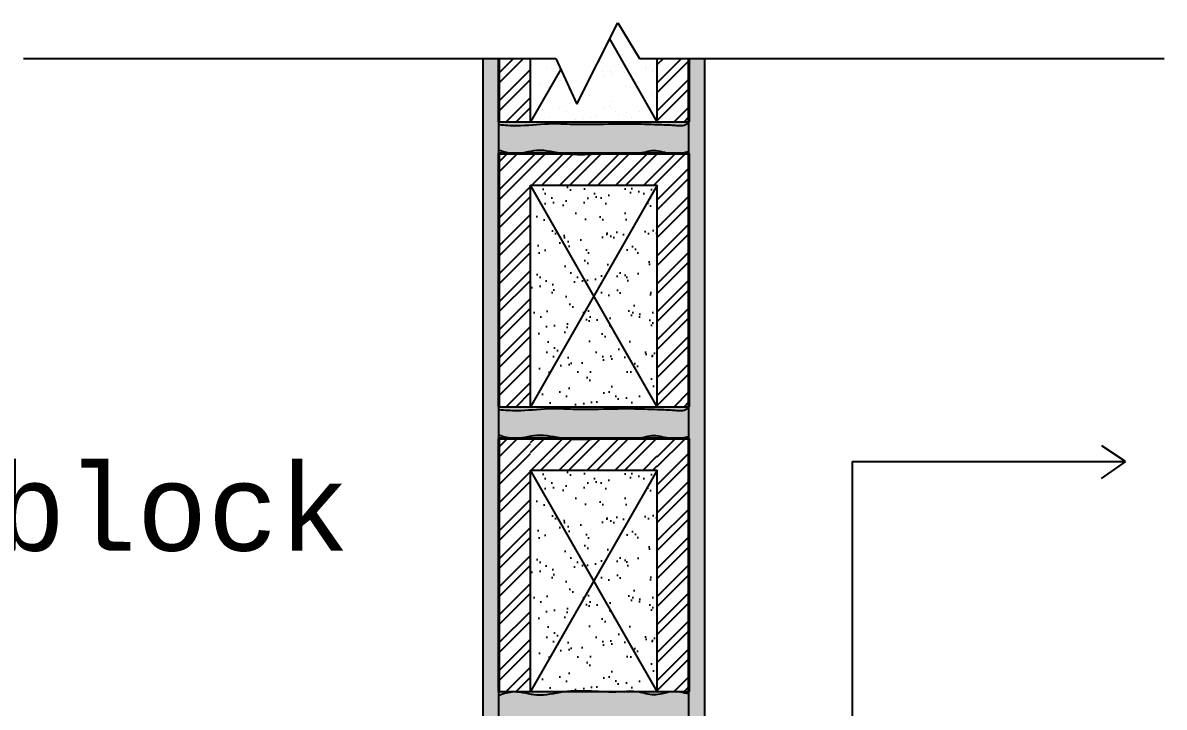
# Model space of a CAD drawing. Header units: inches. Extents: x 8351 to 42256, y 21052 to 33437.
# Drawn here: x 8618.28 to 8654.3, y 24239.82 to 24261.44 of the extents above; entities that cross this region are included whole.
import ezdxf

# ---------------------------------------------------------------- set-up
doc = ezdxf.new("R2010")
doc.units = ezdxf.units.IN
doc.header["$MEASUREMENT"] = 0
doc.layers.add('A-ANNO-TEXT', color=2, linetype='Continuous')
doc.styles.get("Standard").update_dxf_attribs({"font": 'consolab.ttf', "height": 11})
pattern_1 = [(45, (-148125.4091516336, 22457.81141685488), (-0.4419417382415922, 0.4419417382415922), []), (45, (-148125.4091516336, 22458.12391685488), (-0.4419417382415922, 0.4419417382415922), [])]

msp = doc.modelspace()

# ---------------------------------------------------------------- hatches: boundary and pattern name
h = msp.add_hatch()
h.set_pattern_fill('ESCHER', color=8, scale=0.2, style=0)
h.set_pattern_definition([(59.99999999999999, (-148085.54537454, 22440.20745969683), (-0.2399999999062395, -5.413260950604126e-11), [0.22, -0.02]), (180, (-148085.54537454, 22440.20745969683), (0.12, -0.2078460968), [0.22, -0.02]), (300.0000000000001, (-148085.54537454, 22440.20745969683), (0.2399999999062395, -5.413260950604126e-11), [0.22, -0.02]), (59.99999999999999, (-148085.5253745395, 22440.20745969683), (-0.2399999999062395, -5.413260950604126e-11), [0.04000000000000001, -0.2]), (300.0000000000001, (-148085.5253745395, 22440.20745969683), (0.2399999999062395, -5.413260950604126e-11), [0.04000000000000001, -0.2]), (59.99999999999999, (-148085.5553745397, 22440.22478020497), (-0.2399999999062395, -5.413260950604126e-11), [0.04000000000000001, -0.2]), (180, (-148085.5553745397, 22440.22478020497), (0.12, -0.2078460968), [0.04000000000000001, -0.2]), (300.0000000000001, (-148085.5553745397, 22440.19013918869), (0.2399999999062395, -5.413260950604126e-11), [0.04000000000000001, -0.2]), (180, (-148085.5553745397, 22440.19013918869), (0.12, -0.2078460968), [0.04000000000000001, -0.2]), (59.99999999999999, (-148085.62537454, 22440.20745969683), (-0.2399999999062395, -5.413260950604126e-11), [0.04000000000000001, -0.2]), (300.0000000000001, (-148085.62537454, 22440.20745969683), (0.2399999999062395, -5.413260950604126e-11), [0.04000000000000001, -0.2]), (59.99999999999999, (-148085.5053745399, 22440.13817766475), (-0.2399999999062395, -5.413260950604126e-11), [0.04000000000000001, -0.2]), (180, (-148085.5053745399, 22440.13817766475), (0.12, -0.2078460968), [0.04000000000000001, -0.2]), (300.0000000000001, (-148085.5053745399, 22440.27674172891), (0.2399999999062395, -5.413260950604126e-11), [0.04000000000000001, -0.2]), (180, (-148085.5053745399, 22440.27674172891), (0.12, -0.2078460968), [0.04000000000000001, -0.2]), (0, (-148085.5053745399, 22440.24210071311), (-0.12, 0.2078460968), [0.14, -0.1]), (0, (-148085.5053745399, 22440.17281868056), (-0.12, 0.2078460968), [0.14, -0.1]), (120, (-148085.5353745393, 22440.25942122078), (-0.2399999999062395, 5.413269832388323e-11), [0.139999999999998, -0.09999999999999902]), (120, (-148085.5953745398, 22440.22478020497), (-0.2399999999062395, 5.413269832388323e-11), [0.139999999999998, -0.09999999999999902]), (240, (-148085.5953745398, 22440.19013918869), (0.1199999999062394, -0.2078460968541327), [0.14, -0.1]), (240, (-148085.5353745393, 22440.15549817242), (0.1199999999062394, -0.2078460968541327), [0.14, -0.1])])
h.paths.add_polyline_path([(8633.302928556432, 24260.31267408634), (8632.802928556432, 24260.31267408634), (8632.802928556432, 24230.31267408634), (8633.302928556432, 24230.31267408634)])
h.paths.add_polyline_path([(8639.802928556432, 24260.31267408634), (8639.302928556432, 24260.31267408634), (8639.302928556432, 24230.31267408634), (8639.802928556432, 24230.31267408634)])
h = msp.add_hatch()
h.set_pattern_fill('ESCHER', color=8, scale=0.2, style=0)
h.set_pattern_definition([(59.99999999999999, (-148085.54537454, 22467.20745969683), (-0.2399999999062395, -5.413260950604126e-11), [0.22, -0.02]), (180, (-148085.54537454, 22467.20745969683), (0.12, -0.2078460968), [0.22, -0.02]), (300.0000000000001, (-148085.54537454, 22467.20745969683), (0.2399999999062395, -5.413260950604126e-11), [0.22, -0.02]), (59.99999999999999, (-148085.5253745395, 22467.20745969683), (-0.2399999999062395, -5.413260950604126e-11), [0.04000000000000001, -0.2]), (300.0000000000001, (-148085.5253745395, 22467.20745969683), (0.2399999999062395, -5.413260950604126e-11), [0.04000000000000001, -0.2]), (59.99999999999999, (-148085.5553745397, 22467.22478020497), (-0.2399999999062395, -5.413260950604126e-11), [0.04000000000000001, -0.2]), (180, (-148085.5553745397, 22467.22478020497), (0.12, -0.2078460968), [0.04000000000000001, -0.2]), (300.0000000000001, (-148085.5553745397, 22467.19013918869), (0.2399999999062395, -5.413260950604126e-11), [0.04000000000000001, -0.2]), (180, (-148085.5553745397, 22467.19013918869), (0.12, -0.2078460968), [0.04000000000000001, -0.2]), (59.99999999999999, (-148085.62537454, 22467.20745969683), (-0.2399999999062395, -5.413260950604126e-11), [0.04000000000000001, -0.2]), (300.0000000000001, (-148085.62537454, 22467.20745969683), (0.2399999999062395, -5.413260950604126e-11), [0.04000000000000001, -0.2]), (59.99999999999999, (-148085.5053745399, 22467.13817766475), (-0.2399999999062395, -5.413260950604126e-11), [0.04000000000000001, -0.2]), (180, (-148085.5053745399, 22467.13817766475), (0.12, -0.2078460968), [0.04000000000000001, -0.2]), (300.0000000000001, (-148085.5053745399, 22467.27674172891), (0.2399999999062395, -5.413260950604126e-11), [0.04000000000000001, -0.2]), (180, (-148085.5053745399, 22467.27674172891), (0.12, -0.2078460968), [0.04000000000000001, -0.2]), (0, (-148085.5053745399, 22467.24210071311), (-0.12, 0.2078460968), [0.14, -0.1]), (0, (-148085.5053745399, 22467.17281868056), (-0.12, 0.2078460968), [0.14, -0.1]), (120, (-148085.5353745393, 22467.25942122078), (-0.2399999999062395, 5.413269832388323e-11), [0.139999999999998, -0.09999999999999899]), (120, (-148085.5953745398, 22467.22478020497), (-0.2399999999062395, 5.413269832388323e-11), [0.139999999999998, -0.09999999999999899]), (240, (-148085.5953745398, 22467.19013918869), (0.1199999999062394, -0.2078460968541327), [0.14, -0.1]), (240, (-148085.5353745393, 22467.15549817242), (0.1199999999062394, -0.2078460968541327), [0.14, -0.1])])
edge = h.paths.add_edge_path()
edge.add_spline(control_points=[(8639.302928556432, 24258.31267408634), (8639.281705554318, 24258.28932566082), (8639.173182869074, 24258.16993473729), (8638.786580616352, 24258.21473368935), (8638.226811692793, 24258.22728386082), (8637.571102645923, 24258.25820886742), (8636.685156375845, 24258.2451054843), (8635.812638427806, 24258.22282885786), (8634.794416052033, 24258.27924691074), (8634.013331668195, 24258.1668451771), (8633.491793174971, 24258.20802554561), (8633.302928556432, 24258.22293818303)], knot_values=[0, 0, 0, 0, 0.09269881097107557, 0.4740104074243838, 1.017993143595406, 1.851571663378173, 2.411219109026905, 3.683532794642607, 4.466243239001887, 5.465456502621301, 6.032726868925216, 6.032726868925216, 6.032726868925216, 6.032726868925216], degree=3, periodic=0)
edge.add_line((8633.302928556432, 24258.22293818303), (8633.302928556432, 24257.42119446609))
edge.add_spline(control_points=[(8633.302928556432, 24257.42119446609), (8633.461883490649, 24257.36980908204), (8633.620838423934, 24257.31842369799), (8633.781363836233, 24257.31267408634)], knot_values=[0, 0, 0, 0, 0.4905884110814394, 0.4905884110814394, 0.4905884110814394, 0.4905884110890959], degree=3, periodic=0)
edge.add_spline(control_points=[(8633.781363836233, 24257.31267408634), (8634.018463411112, 24257.30418178326), (8634.54414026693, 24257.5032104587), (8635.067437919532, 24257.3512977192), (8635.352205515583, 24257.31267408634)], knot_values=[0.4905884110814394, 0.4905884110814394, 0.4905884110814394, 0.4905884110890959, 1.21519831769307, 2.074247133455103, 2.07424713345554, 2.07424713345554, 2.07424713345554], degree=3, periodic=0)
edge.add_line((8635.352205515583, 24257.31267408634), (8636.683738188562, 24257.31267408634))
edge.add_spline(control_points=[(8636.683738189493, 24257.31267408634), (8636.825203446415, 24257.31726034664), (8636.9668152367, 24257.31871654492), (8637.10855017018, 24257.31267408634)], knot_values=[3.407322677643481, 3.407322677643481, 3.407322677643481, 3.407322677643481, 3.830591787237537, 3.830591787245581, 3.830591787245581, 3.830591787245581], degree=3, periodic=0)
edge.add_line((8637.10855017018, 24257.31267408634), (8637.708155741659, 24257.31267408634))
edge.add_spline(control_points=[(8637.708155741659, 24257.31267408634), (8637.86987020329, 24257.33897414643), (8638.207778350194, 24257.47363601185), (8638.549012677488, 24257.33177487532), (8638.729983569798, 24257.31267408634)], knot_values=[4.430197358948973, 4.430197358950231, 4.430197358950231, 4.430197358950231, 4.920430728048533, 5.468446856193365, 5.468446856193365, 5.468446856193365, 5.46844685649766], degree=3, periodic=0)
edge.add_line((8638.729983569798, 24257.31267408634), (8638.942532509309, 24257.31267408634))
edge.add_spline(control_points=[(8638.942532509309, 24257.31267408634), (8639.062507462431, 24257.32351396818), (8639.182718009431, 24257.34966598338), (8639.302928556432, 24257.37581799904)], knot_values=[5.682645937467131, 5.682645937467131, 5.682645937467131, 5.682645937467131, 6.044860867008448, 6.044860867008448, 6.044860867008448, 6.044860867008448], degree=3, periodic=0)
edge.add_line((8639.302928556432, 24257.37581799904), (8639.302928556432, 24258.31267408634))
h = msp.add_hatch(color=7)
edge = h.paths.add_edge_path()
edge.add_line((8639.302928556432, 24258.31267408634), (8633.302928556432, 24258.31267408634))
edge.add_line((8633.302928556432, 24258.31267408634), (8633.302928556432, 24258.22293818303))
edge.add_spline(control_points=[(8633.302928556432, 24258.22293818303), (8633.491793174971, 24258.20802554561), (8634.013331668195, 24258.1668451771), (8634.794416052033, 24258.27924691074), (8635.812638427806, 24258.22282885786), (8636.685156375845, 24258.2451054843), (8637.571102645923, 24258.25820886742), (8638.226811692793, 24258.22728386082), (8638.786580616352, 24258.21473368935), (8639.173182869074, 24258.16993473729), (8639.281705554318, 24258.28932566082), (8639.302928556432, 24258.31267408634)], knot_values=[0, 0, 0, 0, 0.5672703663039161, 1.56648362992333, 2.349194074282609, 3.621507759898311, 4.181155205547044, 5.01473372532981, 5.558716461500833, 5.940028057954141, 6.032726868925216, 6.032726868925216, 6.032726868925216, 6.032726868925216], degree=3, periodic=0)
edge = h.paths.add_edge_path()
edge.add_spline(control_points=[(8635.352205515583, 24257.31267408634), (8635.067437919532, 24257.3512977192), (8634.54414026693, 24257.5032104587), (8634.018463411112, 24257.30418178326), (8633.781363836233, 24257.31267408634)], knot_values=[0.4905884110814394, 0.4905884110814394, 0.4905884110814394, 0.4905884110818768, 1.34963722684391, 2.074247133447884, 2.07424713345554, 2.07424713345554, 2.07424713345554], degree=3, periodic=0)
edge.add_line((8633.781363836233, 24257.31267408634), (8635.352205516514, 24257.31267408634))
edge = h.paths.add_edge_path()
edge.add_spline(control_points=[(8633.781363836233, 24257.31267408634), (8633.620838423934, 24257.31842369799), (8633.461883490649, 24257.36980908204), (8633.302928556432, 24257.42119446609)], knot_values=[0, 7.656486555873698e-12, 7.656486555873698e-12, 7.656486555873698e-12, 0.4905884110890959, 0.4905884110890959, 0.4905884110890959, 0.4905884110890959], degree=3, periodic=0)
edge.add_line((8633.302928556432, 24257.42119446609), (8633.302928556432, 24257.31267408634))
edge.add_line((8633.302928556432, 24257.31267408634), (8633.781363835302, 24257.31267408634))
edge = h.paths.add_edge_path()
edge.add_spline(control_points=[(8638.729983569798, 24257.31267408634), (8638.549012677488, 24257.33177487532), (8638.207778350194, 24257.47363601185), (8637.86987020329, 24257.33897414643), (8637.708155741659, 24257.31267408634)], knot_values=[4.430197358948973, 4.430197359253269, 4.430197359253269, 4.430197359253269, 4.978213487398101, 5.468446856496403, 5.468446856496403, 5.468446856496403, 5.46844685649766], degree=3, periodic=0)
edge.add_line((8637.708155741659, 24257.31267408634), (8638.729983569798, 24257.31267408634))
edge = h.paths.add_edge_path()
edge.add_spline(control_points=[(8639.302928556432, 24257.37581799904), (8639.182718009431, 24257.34966598338), (8639.062507462431, 24257.32351396818), (8638.942532509309, 24257.31267408634)], knot_values=[5.682645937467131, 5.682645937467131, 5.682645937467131, 5.682645937467131, 6.044860867008448, 6.044860867008448, 6.044860867008448, 6.044860867008448], degree=3, periodic=0)
edge.add_line((8638.942532509309, 24257.31267408634), (8639.302928556432, 24257.31267408634))
edge.add_line((8639.302928556432, 24257.31267408634), (8639.302928556432, 24257.37581799904))
h = msp.add_hatch()
h.set_pattern_fill('STEEL', color=1, scale=5, style=0)
h.set_pattern_definition(pattern_1)
h.paths.add_polyline_path([(8638.302928556432, 24249.31267408634), (8639.302928556432, 24249.31267408634), (8639.302928556432, 24257.31267408634), (8638.302928556432, 24257.31267408634)])
h.paths.add_polyline_path([(8634.302928556432, 24257.31267408634), (8633.302928556432, 24257.31267408634), (8633.302928556432, 24249.31267408634), (8634.302928556432, 24249.31267408634)])
h = msp.add_hatch()
h.set_pattern_fill('STEEL', color=1, scale=5, style=0)
h.set_pattern_definition(pattern_1)
h.paths.add_polyline_path([(8638.302928556432, 24256.31267408634), (8638.302928556432, 24257.31267408634), (8634.302928556432, 24257.31267408634), (8634.302928556432, 24256.31267408634)])
h = msp.add_hatch()
h.set_pattern_fill('AR-SAND', color=8, scale=0.5, style=0)
h.set_pattern_definition([(37.50000000000001, (-148125.4091516336, 22457.81141685488), (-0.03149667905480408, 0.9634118845065793), [0, -0.76, 0, -0.85, 0, -0.8125]), (7.499999999999999, (-148125.4091516336, 22457.81141685488), (0.8848883526338636, 1.41107303261487), [0, -0.41, 0, -0.685, 0, -0.2625]), (327.5, (-148126.0241516329, 22457.81141685488), (1.557070930875748, 0.002829526768482249), [0, -0.25, 0, -0.9, 0, -1.175]), (317.5, (-148126.0241516329, 22457.81141685488), (1.503063302286147, 0.4388377824671246), [0, -0.125, 0, -0.59, 0, -0.675])])
h.paths.add_polyline_path([(8634.302928556432, 24249.31267408634), (8638.302928556432, 24249.31267408634), (8638.302928556432, 24256.31267408634), (8634.302928556432, 24256.31267408634)])
h = msp.add_hatch()
h.set_pattern_fill('ESCHER', color=8, scale=0.2, style=0)
h.set_pattern_definition([(59.99999999999999, (-148085.54537454, 22458.20745969683), (-0.2399999999062395, -5.413260950604126e-11), [0.22, -0.02]), (180, (-148085.54537454, 22458.20745969683), (0.12, -0.2078460968), [0.22, -0.02]), (300.0000000000001, (-148085.54537454, 22458.20745969683), (0.2399999999062395, -5.413260950604126e-11), [0.22, -0.02]), (59.99999999999999, (-148085.5253745395, 22458.20745969683), (-0.2399999999062395, -5.413260950604126e-11), [0.04000000000000001, -0.2]), (300.0000000000001, (-148085.5253745395, 22458.20745969683), (0.2399999999062395, -5.413260950604126e-11), [0.04000000000000001, -0.2]), (59.99999999999999, (-148085.5553745397, 22458.22478020497), (-0.2399999999062395, -5.413260950604126e-11), [0.04000000000000001, -0.2]), (180, (-148085.5553745397, 22458.22478020497), (0.12, -0.2078460968), [0.04000000000000001, -0.2]), (300.0000000000001, (-148085.5553745397, 22458.19013918869), (0.2399999999062395, -5.413260950604126e-11), [0.04000000000000001, -0.2]), (180, (-148085.5553745397, 22458.19013918869), (0.12, -0.2078460968), [0.04000000000000001, -0.2]), (59.99999999999999, (-148085.62537454, 22458.20745969683), (-0.2399999999062395, -5.413260950604126e-11), [0.04000000000000001, -0.2]), (300.0000000000001, (-148085.62537454, 22458.20745969683), (0.2399999999062395, -5.413260950604126e-11), [0.04000000000000001, -0.2]), (59.99999999999999, (-148085.5053745399, 22458.13817766475), (-0.2399999999062395, -5.413260950604126e-11), [0.04000000000000001, -0.2]), (180, (-148085.5053745399, 22458.13817766475), (0.12, -0.2078460968), [0.04000000000000001, -0.2]), (300.0000000000001, (-148085.5053745399, 22458.27674172891), (0.2399999999062395, -5.413260950604126e-11), [0.04000000000000001, -0.2]), (180, (-148085.5053745399, 22458.27674172891), (0.12, -0.2078460968), [0.04000000000000001, -0.2]), (0, (-148085.5053745399, 22458.24210071311), (-0.12, 0.2078460968), [0.14, -0.1]), (0, (-148085.5053745399, 22458.17281868056), (-0.12, 0.2078460968), [0.14, -0.1]), (120, (-148085.5353745393, 22458.25942122078), (-0.2399999999062395, 5.413269832388323e-11), [0.139999999999998, -0.099999999999999]), (120, (-148085.5953745398, 22458.22478020497), (-0.2399999999062395, 5.413269832388323e-11), [0.139999999999998, -0.099999999999999]), (240, (-148085.5953745398, 22458.19013918869), (0.1199999999062394, -0.2078460968541327), [0.14, -0.1]), (240, (-148085.5353745393, 22458.15549817242), (0.1199999999062394, -0.2078460968541327), [0.14, -0.1])])
edge = h.paths.add_edge_path()
edge.add_spline(control_points=[(8639.302928556432, 24249.31267408634), (8639.281705554318, 24249.28932566082), (8639.173182869074, 24249.16993473729), (8638.786580616352, 24249.21473368935), (8638.226811692793, 24249.22728386082), (8637.571102645923, 24249.25820886742), (8636.685156375845, 24249.2451054843), (8635.812638427806, 24249.22282885786), (8634.794416052033, 24249.27924691074), (8634.013331668195, 24249.1668451771), (8633.491793174971, 24249.20802554561), (8633.302928556432, 24249.22293818303)], knot_values=[0, 0, 0, 0, 0.09269881097107557, 0.4740104074243838, 1.017993143595406, 1.851571663378173, 2.411219109026905, 3.683532794642607, 4.466243239001887, 5.465456502621301, 6.032726868925216, 6.032726868925216, 6.032726868925216, 6.032726868925216], degree=3, periodic=0)
edge.add_line((8633.302928556432, 24249.22293818303), (8633.302928556432, 24248.42119446609))
edge.add_spline(control_points=[(8633.302928556432, 24248.42119446609), (8633.461883490649, 24248.36980908204), (8633.620838423934, 24248.31842369799), (8633.781363836233, 24248.31267408634)], knot_values=[0, 0, 0, 0, 0.4905884110814394, 0.4905884110814394, 0.4905884110814394, 0.4905884110890959], degree=3, periodic=0)
edge.add_spline(control_points=[(8633.781363836233, 24248.31267408634), (8634.018463411112, 24248.30418178326), (8634.54414026693, 24248.5032104587), (8635.067437919532, 24248.3512977192), (8635.352205515583, 24248.31267408634)], knot_values=[0.4905884110814394, 0.4905884110814394, 0.4905884110814394, 0.4905884110890959, 1.21519831769307, 2.074247133455103, 2.07424713345554, 2.07424713345554, 2.07424713345554], degree=3, periodic=0)
edge.add_line((8635.352205515583, 24248.31267408634), (8636.683738188562, 24248.31267408634))
edge.add_spline(control_points=[(8636.683738189493, 24248.31267408634), (8636.825203446415, 24248.31726034664), (8636.9668152367, 24248.31871654492), (8637.10855017018, 24248.31267408634)], knot_values=[3.407322677643481, 3.407322677643481, 3.407322677643481, 3.407322677643481, 3.830591787237537, 3.830591787245581, 3.830591787245581, 3.830591787245581], degree=3, periodic=0)
edge.add_line((8637.10855017018, 24248.31267408634), (8637.708155741659, 24248.31267408634))
edge.add_spline(control_points=[(8637.708155741659, 24248.31267408634), (8637.86987020329, 24248.33897414643), (8638.207778350194, 24248.47363601185), (8638.549012677488, 24248.33177487532), (8638.729983569798, 24248.31267408634)], knot_values=[4.430197358948973, 4.430197358950231, 4.430197358950231, 4.430197358950231, 4.920430728048533, 5.468446856193365, 5.468446856193365, 5.468446856193365, 5.46844685649766], degree=3, periodic=0)
edge.add_line((8638.729983569798, 24248.31267408634), (8638.942532509309, 24248.31267408634))
edge.add_spline(control_points=[(8638.942532509309, 24248.31267408634), (8639.062507462431, 24248.32351396818), (8639.182718009431, 24248.34966598338), (8639.302928556432, 24248.37581799904)], knot_values=[5.682645937467131, 5.682645937467131, 5.682645937467131, 5.682645937467131, 6.044860867008448, 6.044860867008448, 6.044860867008448, 6.044860867008448], degree=3, periodic=0)
edge.add_line((8639.302928556432, 24248.37581799904), (8639.302928556432, 24249.31267408634))
h = msp.add_hatch(color=7)
edge = h.paths.add_edge_path()
edge.add_line((8639.302928556432, 24249.31267408634), (8633.302928556432, 24249.31267408634))
edge.add_line((8633.302928556432, 24249.31267408634), (8633.302928556432, 24249.22293818303))
edge.add_spline(control_points=[(8633.302928556432, 24249.22293818303), (8633.491793174971, 24249.20802554561), (8634.013331668195, 24249.1668451771), (8634.794416052033, 24249.27924691074), (8635.812638427806, 24249.22282885786), (8636.685156375845, 24249.2451054843), (8637.571102645923, 24249.25820886742), (8638.226811692793, 24249.22728386082), (8638.786580616352, 24249.21473368935), (8639.173182869074, 24249.16993473729), (8639.281705554318, 24249.28932566082), (8639.302928556432, 24249.31267408634)], knot_values=[0, 0, 0, 0, 0.5672703663039161, 1.56648362992333, 2.349194074282609, 3.621507759898311, 4.181155205547044, 5.01473372532981, 5.558716461500833, 5.940028057954141, 6.032726868925216, 6.032726868925216, 6.032726868925216, 6.032726868925216], degree=3, periodic=0)
edge = h.paths.add_edge_path()
edge.add_spline(control_points=[(8635.352205515583, 24248.31267408634), (8635.067437919532, 24248.3512977192), (8634.54414026693, 24248.5032104587), (8634.018463411112, 24248.30418178326), (8633.781363836233, 24248.31267408634)], knot_values=[0.4905884110814394, 0.4905884110814394, 0.4905884110814394, 0.4905884110818768, 1.34963722684391, 2.074247133447884, 2.07424713345554, 2.07424713345554, 2.07424713345554], degree=3, periodic=0)
edge.add_line((8633.781363836233, 24248.31267408634), (8635.352205516514, 24248.31267408634))
edge = h.paths.add_edge_path()
edge.add_spline(control_points=[(8633.781363836233, 24248.31267408634), (8633.620838423934, 24248.31842369799), (8633.461883490649, 24248.36980908204), (8633.302928556432, 24248.42119446609)], knot_values=[0, 7.656486555873698e-12, 7.656486555873698e-12, 7.656486555873698e-12, 0.4905884110890959, 0.4905884110890959, 0.4905884110890959, 0.4905884110890959], degree=3, periodic=0)
edge.add_line((8633.302928556432, 24248.42119446609), (8633.302928556432, 24248.31267408634))
edge.add_line((8633.302928556432, 24248.31267408634), (8633.781363835302, 24248.31267408634))
edge = h.paths.add_edge_path()
edge.add_spline(control_points=[(8638.729983569798, 24248.31267408634), (8638.549012677488, 24248.33177487532), (8638.207778350194, 24248.47363601185), (8637.86987020329, 24248.33897414643), (8637.708155741659, 24248.31267408634)], knot_values=[4.430197358948973, 4.430197359253269, 4.430197359253269, 4.430197359253269, 4.978213487398101, 5.468446856496403, 5.468446856496403, 5.468446856496403, 5.46844685649766], degree=3, periodic=0)
edge.add_line((8637.708155741659, 24248.31267408634), (8638.729983569798, 24248.31267408634))
edge = h.paths.add_edge_path()
edge.add_spline(control_points=[(8639.302928556432, 24248.37581799904), (8639.182718009431, 24248.34966598338), (8639.062507462431, 24248.32351396818), (8638.942532509309, 24248.31267408634)], knot_values=[5.682645937467131, 5.682645937467131, 5.682645937467131, 5.682645937467131, 6.044860867008448, 6.044860867008448, 6.044860867008448, 6.044860867008448], degree=3, periodic=0)
edge.add_line((8638.942532509309, 24248.31267408634), (8639.302928556432, 24248.31267408634))
edge.add_line((8639.302928556432, 24248.31267408634), (8639.302928556432, 24248.37581799904))
h = msp.add_hatch()
h.set_pattern_fill('STEEL', color=1, scale=5, style=0)
h.set_pattern_definition([(45, (-148125.4091516336, 22448.81141685488), (-0.4419417382415922, 0.4419417382415922), []), (45, (-148125.4091516336, 22449.12391685488), (-0.4419417382415922, 0.4419417382415922), [])])
h.paths.add_polyline_path([(8638.302928556432, 24240.31267408634), (8639.302928556432, 24240.31267408634), (8639.302928556432, 24248.31267408634), (8638.302928556432, 24248.31267408634)])
h.paths.add_polyline_path([(8634.302928556432, 24248.31267408634), (8633.302928556432, 24248.31267408634), (8633.302928556432, 24240.31267408634), (8634.302928556432, 24240.31267408634)])
h = msp.add_hatch()
h.set_pattern_fill('STEEL', color=1, scale=5, style=0)
h.set_pattern_definition([(45, (-148085.54537454, 22439.20745969683), (-0.4419417382415922, 0.4419417382415922), []), (45, (-148085.54537454, 22439.51995969683), (-0.4419417382415922, 0.4419417382415922), [])])
h.paths.add_polyline_path([(8638.302928556432, 24247.31267408634), (8638.302928556432, 24248.31267408634), (8634.302928556432, 24248.31267408634), (8634.302928556432, 24247.31267408634)])
h = msp.add_hatch()
h.set_pattern_fill('AR-SAND', color=8, scale=0.5, style=0)
h.set_pattern_definition([(37.50000000000001, (-148125.4091516336, 22448.81141685488), (-0.03149667905480408, 0.9634118845065793), [0, -0.76, 0, -0.85, 0, -0.8125]), (7.499999999999999, (-148125.4091516336, 22448.81141685488), (0.8848883526338636, 1.41107303261487), [0, -0.41, 0, -0.685, 0, -0.2625]), (327.5, (-148126.0241516329, 22448.81141685488), (1.557070930875748, 0.002829526768482249), [0, -0.25, 0, -0.9, 0, -1.175]), (317.5, (-148126.0241516329, 22448.81141685488), (1.503063302286147, 0.4388377824671246), [0, -0.125, 0, -0.59, 0, -0.675])])
h.paths.add_polyline_path([(8634.302928556432, 24240.31267408634), (8638.302928556432, 24240.31267408634), (8638.302928556432, 24247.31267408634), (8634.302928556432, 24247.31267408634)])
h = msp.add_hatch()
h.set_pattern_fill('ESCHER', color=8, scale=0.2, style=0)
h.set_pattern_definition([(300.0000000000001, (-148085.54537454, 26030.41788847584), (-0.2399999999062395, 5.413260950604126e-11), [0.22, -0.02]), (180, (-148085.54537454, 26030.41788847584), (0.12, 0.2078460968), [0.22, -0.02]), (59.99999999999999, (-148085.54537454, 26030.41788847584), (0.2399999999062395, 5.413260950604126e-11), [0.22, -0.02]), (300.0000000000001, (-148085.5253745395, 26030.41788847584), (-0.2399999999062395, 5.413260950604126e-11), [0.04000000000000001, -0.2]), (59.99999999999999, (-148085.5253745395, 26030.41788847584), (0.2399999999062395, 5.413260950604126e-11), [0.04000000000000001, -0.2]), (300.0000000000001, (-148085.5553745397, 26030.40056796771), (-0.2399999999062395, 5.413260950604126e-11), [0.04000000000000001, -0.2]), (180, (-148085.5553745397, 26030.40056796771), (0.12, 0.2078460968), [0.04000000000000001, -0.2]), (59.99999999999999, (-148085.5553745397, 26030.43520898398), (0.2399999999062395, 5.413260950604126e-11), [0.04000000000000001, -0.2]), (180, (-148085.5553745397, 26030.43520898398), (0.12, 0.2078460968), [0.04000000000000001, -0.2]), (300.0000000000001, (-148085.62537454, 26030.41788847584), (-0.2399999999062395, 5.413260950604126e-11), [0.04000000000000001, -0.2]), (59.99999999999999, (-148085.62537454, 26030.41788847584), (0.2399999999062395, 5.413260950604126e-11), [0.04000000000000001, -0.2]), (300.0000000000001, (-148085.5053745399, 26030.48717050793), (-0.2399999999062395, 5.413260950604126e-11), [0.04000000000000001, -0.2]), (180, (-148085.5053745399, 26030.48717050793), (0.12, 0.2078460968), [0.04000000000000001, -0.2]), (59.99999999999999, (-148085.5053745399, 26030.34860644376), (0.2399999999062395, 5.413260950604126e-11), [0.04000000000000001, -0.2]), (180, (-148085.5053745399, 26030.34860644376), (0.12, 0.2078460968), [0.04000000000000001, -0.2]), (0, (-148085.5053745399, 26030.38324745957), (-0.12, -0.2078460968), [0.14, -0.1]), (0, (-148085.5053745399, 26030.45252949212), (-0.12, -0.2078460968), [0.14, -0.1]), (240, (-148085.5353745393, 26030.3659269519), (-0.2399999999062395, -5.413269832388323e-11), [0.1399999999999999, -0.09999999999999998]), (240, (-148085.5953745398, 26030.40056796771), (-0.2399999999062395, -5.413269832388323e-11), [0.1399999999999999, -0.09999999999999998]), (120, (-148085.5953745398, 26030.43520898398), (0.1199999999062394, 0.2078460968541327), [0.1399999999999992, -0.09999999999999962]), (120, (-148085.5353745393, 26030.46985000026), (0.1199999999062394, 0.2078460968541327), [0.1399999999999992, -0.09999999999999962])])
edge = h.paths.add_edge_path()
edge.add_spline(control_points=[(8639.302928556432, 24239.31267408634), (8639.281705554318, 24239.33602251185), (8639.173182869074, 24239.45541343585), (8638.786580616352, 24239.41061448332), (8638.226811692793, 24239.39806431186), (8637.571102645923, 24239.36713930525), (8636.685156375845, 24239.38024268884), (8635.812638427806, 24239.40251931481), (8634.794416052033, 24239.34610126194), (8634.013331668195, 24239.45850299558), (8633.491793174971, 24239.41732262707), (8633.302928556432, 24239.40240998965)], knot_values=[0, 0, 0, 0, 0.09269881097107557, 0.4740104074243838, 1.017993143595406, 1.851571663378173, 2.411219109026905, 3.683532794642607, 4.466243239001887, 5.465456502621301, 6.032726868925216, 6.032726868925216, 6.032726868925216, 6.032726868925216], degree=3, periodic=0)
edge.add_line((8633.302928556432, 24239.40240998965), (8633.302928556432, 24240.20415370658))
edge.add_spline(control_points=[(8633.302928556432, 24240.20415370658), (8633.461883490649, 24240.25553909063), (8633.620838423934, 24240.30692447469), (8633.781363836233, 24240.31267408634)], knot_values=[0, 0, 0, 0, 0.4905884110814394, 0.4905884110814394, 0.4905884110814394, 0.4905884110890959], degree=3, periodic=0)
edge.add_spline(control_points=[(8633.781363836233, 24240.31267408634), (8634.018463411112, 24240.32116638942), (8634.54414026693, 24240.12213771397), (8635.067437919532, 24240.27405045347), (8635.352205515583, 24240.31267408634)], knot_values=[0.4905884110814394, 0.4905884110814394, 0.4905884110814394, 0.4905884110890959, 1.21519831769307, 2.074247133455103, 2.07424713345554, 2.07424713345554, 2.07424713345554], degree=3, periodic=0)
edge.add_line((8635.352205515583, 24240.31267408634), (8636.683738188562, 24240.31267408634))
edge.add_spline(control_points=[(8636.683738189493, 24240.31267408634), (8636.825203446415, 24240.30808782604), (8636.9668152367, 24240.30663162822), (8637.10855017018, 24240.31267408634)], knot_values=[3.407322677643481, 3.407322677643481, 3.407322677643481, 3.407322677643481, 3.830591787237537, 3.830591787245581, 3.830591787245581, 3.830591787245581], degree=3, periodic=0)
edge.add_line((8637.10855017018, 24240.31267408634), (8637.708155741659, 24240.31267408634))
edge.add_spline(control_points=[(8637.708155741659, 24240.31267408634), (8637.86987020329, 24240.28637402624), (8638.207778350194, 24240.15171216082), (8638.549012677488, 24240.29357329736), (8638.729983569798, 24240.31267408634)], knot_values=[4.430197358948973, 4.430197358950231, 4.430197358950231, 4.430197358950231, 4.920430728048533, 5.468446856193365, 5.468446856193365, 5.468446856193365, 5.46844685649766], degree=3, periodic=0)
edge.add_line((8638.729983569798, 24240.31267408634), (8638.942532509309, 24240.31267408634))
edge.add_spline(control_points=[(8638.942532509309, 24240.31267408634), (8639.062507462431, 24240.3018342045), (8639.182718009431, 24240.2756821893), (8639.302928556432, 24240.24953017363)], knot_values=[5.682645937467131, 5.682645937467131, 5.682645937467131, 5.682645937467131, 6.044860867008448, 6.044860867008448, 6.044860867008448, 6.044860867008448], degree=3, periodic=0)
edge.add_line((8639.302928556432, 24240.24953017363), (8639.302928556432, 24239.31267408634))
h = msp.add_hatch(color=7)
edge = h.paths.add_edge_path()
edge.add_line((8639.302928556432, 24239.31267408634), (8633.302928556432, 24239.31267408634))
edge.add_line((8633.302928556432, 24239.31267408634), (8633.302928556432, 24239.40240998965))
edge.add_spline(control_points=[(8633.302928556432, 24239.40240998965), (8633.491793174971, 24239.41732262707), (8634.013331668195, 24239.45850299558), (8634.794416052033, 24239.34610126194), (8635.812638427806, 24239.40251931481), (8636.685156375845, 24239.38024268884), (8637.571102645923, 24239.36713930525), (8638.226811692793, 24239.39806431186), (8638.786580616352, 24239.41061448332), (8639.173182869074, 24239.45541343585), (8639.281705554318, 24239.33602251185), (8639.302928556432, 24239.31267408634)], knot_values=[0, 0, 0, 0, 0.5672703663039161, 1.56648362992333, 2.349194074282609, 3.621507759898311, 4.181155205547044, 5.01473372532981, 5.558716461500833, 5.940028057954141, 6.032726868925216, 6.032726868925216, 6.032726868925216, 6.032726868925216], degree=3, periodic=0)
edge = h.paths.add_edge_path()
edge.add_spline(control_points=[(8635.352205515583, 24240.31267408634), (8635.067437919532, 24240.27405045347), (8634.54414026693, 24240.12213771397), (8634.018463411112, 24240.32116638942), (8633.781363836233, 24240.31267408634)], knot_values=[0.4905884110814394, 0.4905884110814394, 0.4905884110814394, 0.4905884110818768, 1.34963722684391, 2.074247133447884, 2.07424713345554, 2.07424713345554, 2.07424713345554], degree=3, periodic=0)
edge.add_line((8633.781363836233, 24240.31267408634), (8635.352205516514, 24240.31267408634))
edge = h.paths.add_edge_path()
edge.add_spline(control_points=[(8633.781363836233, 24240.31267408634), (8633.620838423934, 24240.30692447469), (8633.461883490649, 24240.25553909063), (8633.302928556432, 24240.20415370658)], knot_values=[0, 7.656486555873698e-12, 7.656486555873698e-12, 7.656486555873698e-12, 0.4905884110890959, 0.4905884110890959, 0.4905884110890959, 0.4905884110890959], degree=3, periodic=0)
edge.add_line((8633.302928556432, 24240.20415370658), (8633.302928556432, 24240.31267408634))
edge.add_line((8633.302928556432, 24240.31267408634), (8633.781363835302, 24240.31267408634))
edge = h.paths.add_edge_path()
edge.add_spline(control_points=[(8638.729983569798, 24240.31267408634), (8638.549012677488, 24240.29357329736), (8638.207778350194, 24240.15171216082), (8637.86987020329, 24240.28637402624), (8637.708155741659, 24240.31267408634)], knot_values=[4.430197358948973, 4.430197359253269, 4.430197359253269, 4.430197359253269, 4.978213487398101, 5.468446856496403, 5.468446856496403, 5.468446856496403, 5.46844685649766], degree=3, periodic=0)
edge.add_line((8637.708155741659, 24240.31267408634), (8638.729983569798, 24240.31267408634))
edge = h.paths.add_edge_path()
edge.add_spline(control_points=[(8639.302928556432, 24240.24953017363), (8639.182718009431, 24240.2756821893), (8639.062507462431, 24240.3018342045), (8638.942532509309, 24240.31267408634)], knot_values=[5.682645937467131, 5.682645937467131, 5.682645937467131, 5.682645937467131, 6.044860867008448, 6.044860867008448, 6.044860867008448, 6.044860867008448], degree=3, periodic=0)
edge.add_line((8638.942532509309, 24240.31267408634), (8639.302928556432, 24240.31267408634))
edge.add_line((8639.302928556432, 24240.31267408634), (8639.302928556432, 24240.24953017363))

# ---------------------------------------------------------------- linework, layer by layer
at = {"color": 7}
for p, q in [((8635.765683524985, 24258.87302720061), (8637.056084681977, 24261.43944224415)), ((8637.056084681977, 24261.43944224415), (8637.7462556788, 24260.31267408634)), ((8618.302928556432, 24260.31267408634), (8635.101120683108, 24260.31267408634)), ((8632.802928556432, 24230.31267408634), (8632.802928556432, 24260.31267408634)), ((8633.302928556432, 24230.31267408634), (8633.302928556432, 24260.31267408634)), ((8633.302928556432, 24258.31267408634), (8633.302928556432, 24260.31267408634)), ((8634.302928556432, 24258.31267408634), (8634.302928556432, 24260.31267408634)), ((8635.101120683108, 24260.31267408634), (8635.765683524985, 24258.87302720061)), ((8637.7462556788, 24260.31267408634), (8654.302928556432, 24260.31267408634)), ((8638.302928556432, 24258.31267408634), (8638.302928556432, 24260.31267408634)), ((8639.302928556432, 24258.31267408634), (8639.302928556432, 24260.31267408634)), ((8639.802928556432, 24230.31267408634), (8639.802928556432, 24260.31267408634)), ((8633.302928556432, 24258.31267408634), (8639.302928556432, 24258.31267408634)), ((8633.302928556432, 24258.31267408634), (8639.302928556432, 24258.31267408634)), ((8633.302928556432, 24258.31267408634), (8639.302928556432, 24258.31267408634)), ((8633.302928556432, 24249.31267408634), (8633.302928556432, 24257.31267408634)), ((8633.302928556432, 24257.31267408634), (8639.302928556432, 24257.31267408634)), ((8639.302928556432, 24249.31267408634), (8639.302928556432, 24257.31267408634)), ((8634.302928556432, 24256.31267408634), (8638.302928556432, 24256.31267408634)), ((8634.302928556432, 24249.31267408634), (8634.302928556432, 24256.31267408634)), ((8638.302928556432, 24249.31267408634), (8638.302928556432, 24256.31267408634)), ((8633.302928556432, 24249.31267408634), (8639.302928556432, 24249.31267408634)), ((8633.302928556432, 24249.31267408634), (8639.302928556432, 24249.31267408634)), ((8633.302928556432, 24249.31267408634), (8639.302928556432, 24249.31267408634)), ((8633.302928556432, 24248.31267408634), (8639.302928556432, 24248.31267408634)), ((8633.302928556432, 24240.31267408634), (8633.302928556432, 24248.31267408634)), ((8639.302928556432, 24240.31267408634), (8639.302928556432, 24248.31267408634)), ((8634.302928556432, 24247.31267408634), (8638.302928556432, 24247.31267408634)), ((8634.302928556432, 24240.31267408634), (8634.302928556432, 24247.31267408634)), ((8638.302928556432, 24240.31267408634), (8638.302928556432, 24247.31267408634)), ((8633.302928556432, 24240.31267408634), (8639.302928556432, 24240.31267408634))]:
    msp.add_line(p, q, dxfattribs=at)
at = {"color": 8}
for p, q in [((8638.302928556432, 24258.31267408634), (8636.803389003244, 24260.93686830511)), ((8635.060945115727, 24260.17316475816), (8635.060945115727, 24260.17316475816)), ((8637.091161713679, 24260.12895554237), (8637.091161713679, 24260.12895554237)), ((8639.302928556432, 24230.31267408634), (8639.302928556432, 24260.31267408634)), ((8635.255134103563, 24259.97903379312), (8634.302928556432, 24258.31267408634)), ((8634.819813088257, 24260.03203955133), (8634.819813088257, 24260.03203955133)), ((8635.030660949391, 24259.89771464959), (8635.030660949391, 24259.89771464959)), ((8635.15310478278, 24260.08871598242), (8635.15310478278, 24260.08871598242)), ((8636.376884018746, 24260.03486907834), (8636.376884018746, 24260.03486907834)), ((8636.58773188081, 24259.90054417614), (8636.58773188081, 24259.90054417614)), ((8636.607932851393, 24259.79027430646), (8636.607932851393, 24259.79027430646)), ((8636.83784645677, 24259.91157151366), (8636.83784645677, 24259.91157151366)), ((8636.868187127378, 24259.82453743208), (8636.868187127378, 24259.82453743208)), ((8637.274679520842, 24259.87805317089), (8637.274679520842, 24259.87805317089)), ((8637.933954950166, 24260.03769860489), (8637.933954950166, 24260.03769860489)), ((8637.953819251363, 24259.96746361235), (8637.953819251363, 24259.96746361235)), ((8638.144802811299, 24259.90337370316), (8638.144802811299, 24259.90337370316)), ((8638.146642014128, 24259.92826552948), (8638.146642014128, 24259.92826552948)), ((8638.214073527348, 24260.00172673797), (8638.214073527348, 24260.00172673797)), ((8634.582906721835, 24259.52367455911), (8634.582906721835, 24259.52367455911)), ((8634.884451310825, 24259.40025883613), (8634.884451310825, 24259.40025883613)), ((8635.262046452355, 24259.61308500057), (8635.262046452355, 24259.61308500057)), ((8637.346784181636, 24259.41697452895), (8637.346784181636, 24259.41697452895)), ((8637.472291674208, 24259.41081831491), (8637.472291674208, 24259.41081831491)), ((8637.588823916134, 24259.67293215197), (8637.588823916134, 24259.67293215197)), ((8637.680983583186, 24259.58848337622), (8637.680983583186, 24259.58848337622)), ((8636.1779202807, 24259.14964559374), (8636.1779202807, 24259.14964559374)), ((8638.115977211599, 24259.1898851537), (8638.115977211599, 24259.1898851537)), ((8634.58269731116, 24258.79525658701), (8634.58269731116, 24258.79525658701)), ((8634.674856978212, 24258.71080781127), (8634.674856978212, 24258.71080781127)), ((8635.223627269012, 24258.77998843536), (8635.223627269012, 24258.77998843536)), ((8635.518896528263, 24258.89950563785), (8635.518896528263, 24258.89950563785)), ((8636.612913909112, 24258.75104737122), (8636.612913909112, 24258.75104737122)), ((8636.7806981995, 24258.78281796238), (8636.7806981995, 24258.78281796238)), ((8636.86934313618, 24258.94815962881), (8636.86934313618, 24258.94815962881)), ((8638.178138692607, 24258.9648536451), (8638.178138692607, 24258.9648536451)), ((8634.915947990236, 24258.43684695175), (8634.915947990236, 24258.43684695175)), ((8635.434475130145, 24258.64566353316), (8635.434475130145, 24258.64566353316)), ((8635.723044498567, 24258.37920127416), (8635.723044498567, 24258.37920127416)), ((8635.983298774552, 24258.41346439932), (8635.983298774552, 24258.41346439932)), ((8636.224743546662, 24258.45354096804), (8636.224743546662, 24258.45354096804)), ((8636.389791168016, 24258.46698013812), (8636.389791168016, 24258.46698013812)), ((8636.991546061565, 24258.64849306017), (8636.991546061565, 24258.64849306017)), ((8637.068930898537, 24258.55639058005), (8637.068930898537, 24258.55639058005)), ((8637.329185174522, 24258.59065370521), (8637.329185174522, 24258.59065370521)), ((8637.503788353619, 24258.44740643053), (8637.503788353619, 24258.44740643053)), ((8637.735677567054, 24258.64416944401), (8637.735677567054, 24258.64416944401)), ((8638.302928556432, 24249.31267408634), (8634.302928556432, 24256.31267408634)), ((8638.302928556432, 24256.31267408634), (8634.302928556432, 24249.31267408634)), ((8653.081841368903, 24247.57985450447), (8652.331841368903, 24248.07985450447)), ((8644.456841368903, 24247.57985450447), (8653.081841368903, 24247.57985450447)), ((8644.456841368903, 24247.57985450447), (8644.456841368903, 24229.25499967512)), ((8653.081841368903, 24247.57985450447), (8652.314223919739, 24247.04252229005)), ((8638.302928556432, 24240.31267408634), (8634.302928556432, 24247.31267408634)), ((8638.302928556432, 24247.31267408634), (8634.302928556432, 24240.31267408634))]:
    msp.add_line(p, q, dxfattribs=at)
at = {"color": 1}
for p, q in [((8633.302928556432, 24259.53686610682), (8634.078736535948, 24260.31267408634)), ((8633.302928556432, 24259.84936610682), (8633.766236535948, 24260.31267408634)), ((8638.302928556432, 24260.11744872414), (8638.498153919098, 24260.31267408634)), ((8638.302928556432, 24259.54606524788), (8639.069537395355, 24260.31267408634)), ((8638.302928556432, 24259.23356524788), (8639.302928556432, 24260.23356524788)), ((8633.302928556432, 24258.9654826301), (8634.302928556432, 24259.9654826301)), ((8633.302928556432, 24258.6529826301), (8634.302928556432, 24259.6529826301)), ((8638.302928556432, 24258.66218177116), (8639.302928556432, 24259.66218177116)), ((8633.534003489394, 24258.31267408634), (8634.302928556432, 24259.08159915384)), ((8638.302928556432, 24258.34968177116), (8639.302928556432, 24259.34968177116)), ((8633.846503489394, 24258.31267408634), (8634.302928556432, 24258.76909915384)), ((8638.83730434787, 24258.31267408634), (8639.302928556432, 24258.7782982949)), ((8639.14980434787, 24258.31267408634), (8639.302928556432, 24258.4657982949))]:
    msp.add_line(p, q, dxfattribs=at)
at = {"color": 7, "lineweight": 40}
for p, q in [((8633.302928556432, 24258.31267408634), (8633.302928556432, 24260.31267408634)), ((8639.302928556432, 24258.31267408634), (8639.302928556432, 24260.31267408634)), ((8633.302928556432, 24257.31267408634), (8639.302928556432, 24257.31267408634)), ((8633.302928556432, 24249.31267408634), (8633.302928556432, 24257.31267408634)), ((8633.302928556432, 24257.31267408634), (8639.302928556432, 24257.31267408634)), ((8639.302928556432, 24249.31267408634), (8639.302928556432, 24257.31267408634)), ((8633.302928556432, 24248.31267408634), (8639.302928556432, 24248.31267408634)), ((8633.302928556432, 24240.31267408634), (8633.302928556432, 24248.31267408634)), ((8639.302928556432, 24240.31267408634), (8639.302928556432, 24248.31267408634))]:
    msp.add_line(p, q, dxfattribs=at)
at = {"color": 7}
for points in [[(8633.302928556432, 24258.22293818303), (8633.86943090402, 24258.1934295602), (8634.866899756458, 24258.25244680632), (8635.649509945628, 24258.23991956076), (8636.92179801755, 24258.24799267415), (8637.481429884885, 24258.25216842283), (8638.314631793392, 24258.2271139317), (8638.85802434266, 24258.20178105755), (8639.236525360238, 24258.24799267415), (8639.302928556432, 24258.31267408634)], [(8633.302928556432, 24257.42119446609), (8633.781363836233, 24257.31267408634), (8634.499016754073, 24257.41284296921), (8635.352205515583, 24257.31267408634), (8637.10855017018, 24257.31267408634), (8637.708155741659, 24257.31267408634), (8638.189713965845, 24257.40449147232), (8638.729983569798, 24257.31267408634), (8639.302928556432, 24257.37581799904)], [(8633.302928556432, 24249.22293818303), (8633.86943090402, 24249.1934295602), (8634.866899756458, 24249.25244680632), (8635.649509945628, 24249.23991956076), (8636.92179801755, 24249.24799267415), (8637.481429884885, 24249.25216842283), (8638.314631793392, 24249.2271139317), (8638.85802434266, 24249.20178105755), (8639.236525360238, 24249.24799267415), (8639.302928556432, 24249.31267408634)], [(8633.302928556432, 24248.42119446609), (8633.781363836233, 24248.31267408634), (8634.499016754073, 24248.41284296921), (8635.352205515583, 24248.31267408634), (8637.10855017018, 24248.31267408634), (8637.708155741659, 24248.31267408634), (8638.189713965845, 24248.40449147232), (8638.729983569798, 24248.31267408634), (8639.302928556432, 24248.37581799904)], [(8633.302928556432, 24240.20415370658), (8633.781363836233, 24240.31267408634), (8634.499016754073, 24240.21250520347), (8635.352205515583, 24240.31267408634), (8637.10855017018, 24240.31267408634), (8637.708155741659, 24240.31267408634), (8638.189713965845, 24240.22085670035), (8638.729983569798, 24240.31267408634), (8639.302928556432, 24240.24953017363)]]:
    msp.add_spline(points, degree=3, dxfattribs=at)

# ---------------------------------------------------------------- texts
at = {"layer": 'A-ANNO-TEXT', "color": 7, "lineweight": 9}
msp.add_text('6" mensory block', height=2.64, dxfattribs=at).set_placement((8592.792767108627, 24244.76311496759))

doc.saveas('drawing.dxf')
